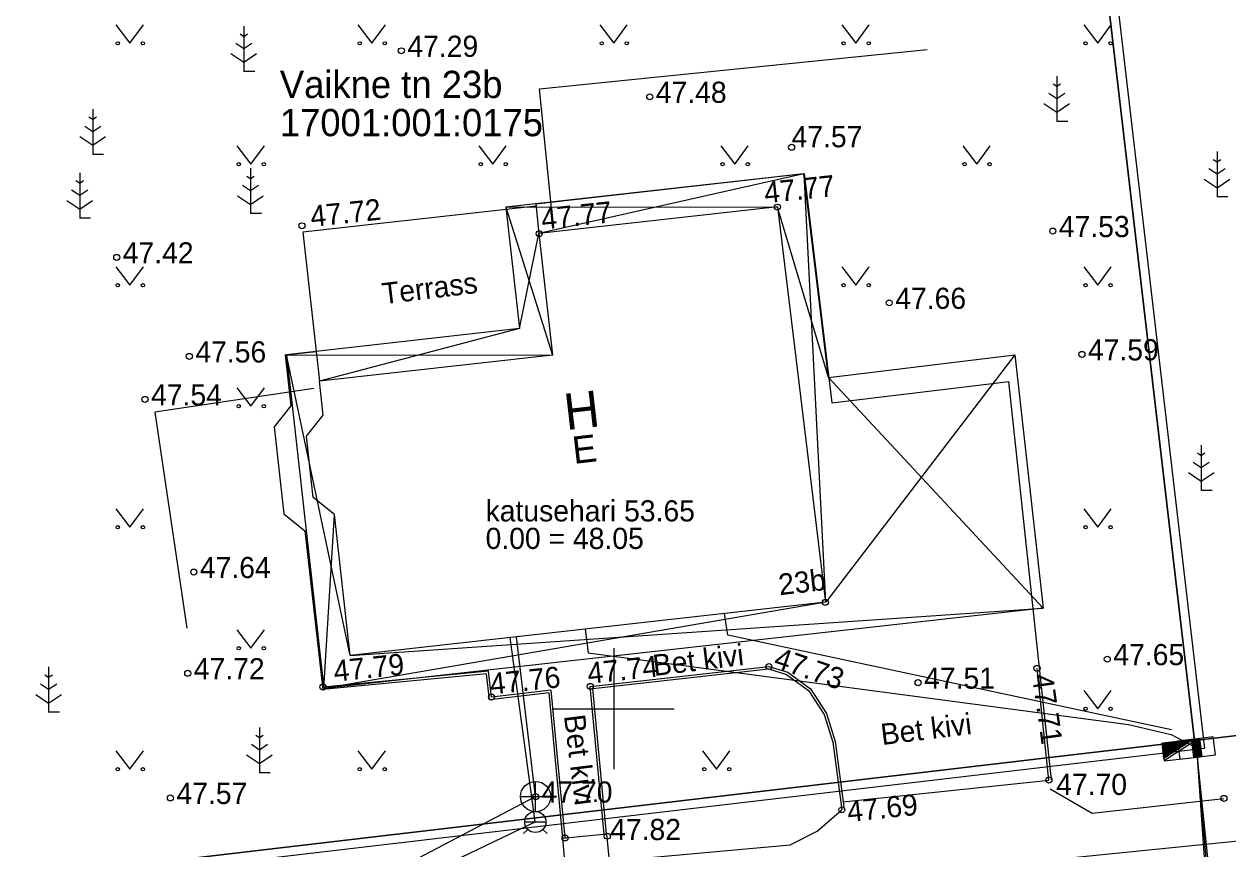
# Model space of a CAD drawing. Extents: x 642255 to 642362, y 6455888 to 6456032.
# Drawn here: x 642280.5 to 642320.31, y 6455945.37 to 6455972.64 of the extents above; entities that cross this region are included whole.
import ezdxf

# ---------------------------------------------------------------- set-up
doc = ezdxf.new("R2010")
doc.units = 0
for name, color, linetype in [('ABIJOONIS', 7, 'Continuous'), ('ELRAJATISMP', 7, 'Continuous'), ('HALJASTUS', 7, 'Continuous'), ('HOONE', 7, 'Continuous'), ('HOONEDET', 7, 'Continuous'), ('KKAEV', 7, 'Continuous'), ('KORGUS-EH2000', 7, 'Continuous'), ('KTRASS', 7, 'Continuous'), ('MOOTPIIR', 7, 'Continuous'), ('MPKAABEL', 7, 'Continuous'), ('PIIR', 7, 'Continuous'), ('PUU', 7, 'Continuous'), ('SITRASS', 7, 'Continuous'), ('SKTRASS', 7, 'Continuous'), ('TEE', 7, 'Continuous'), ('VKAEV', 7, 'Continuous'), ('VORK', 7, 'Continuous'), ('VTRASS', 7, 'Continuous')]:
    doc.layers.add(name, color=color, linetype=linetype)

msp = doc.modelspace()

# ---------------------------------------------------------------- linework, layer by layer
at = {"layer": 'ELRAJATISMP'}
for p, q in [((642318.134, 6455948.863), (642318.138, 6455948.868)), ((642318.136, 6455948.849), (642318.152, 6455948.869)), ((642318.137, 6455948.835), (642318.166, 6455948.871)), ((642318.139, 6455948.821), (642318.18, 6455948.873)), ((642318.141, 6455948.807), (642318.194, 6455948.874)), ((642318.142, 6455948.793), (642318.208, 6455948.876)), ((642318.144, 6455948.779), (642318.222, 6455948.878)), ((642318.146, 6455948.765), (642318.236, 6455948.879)), ((642318.147, 6455948.751), (642318.25, 6455948.881)), ((642318.149, 6455948.737), (642318.264, 6455948.883)), ((642318.151, 6455948.723), (642318.278, 6455948.884)), ((642318.152, 6455948.709), (642318.292, 6455948.886)), ((642318.154, 6455948.695), (642318.306, 6455948.888)), ((642318.155, 6455948.681), (642318.32, 6455948.889)), ((642318.157, 6455948.667), (642318.334, 6455948.891)), ((642318.159, 6455948.653), (642318.348, 6455948.892)), ((642318.16, 6455948.638), (642318.363, 6455948.894)), ((642318.162, 6455948.624), (642318.377, 6455948.896)), ((642318.164, 6455948.61), (642318.391, 6455948.897)), ((642318.165, 6455948.596), (642318.405, 6455948.899)), ((642318.167, 6455948.582), (642318.419, 6455948.901)), ((642318.169, 6455948.568), (642318.433, 6455948.902)), ((642318.17, 6455948.554), (642318.447, 6455948.904)), ((642318.172, 6455948.54), (642318.461, 6455948.906)), ((642318.173, 6455948.526), (642318.475, 6455948.907)), ((642318.175, 6455948.512), (642318.489, 6455948.909)), ((642318.177, 6455948.498), (642318.503, 6455948.911)), ((642318.178, 6455948.484), (642318.517, 6455948.912)), ((642318.18, 6455948.47), (642318.531, 6455948.914)), ((642318.182, 6455948.456), (642318.545, 6455948.915)), ((642318.183, 6455948.442), (642318.559, 6455948.917)), ((642318.185, 6455948.428), (642318.573, 6455948.919)), ((642318.187, 6455948.414), (642318.587, 6455948.92)), ((642318.188, 6455948.4), (642318.601, 6455948.922)), ((642318.19, 6455948.386), (642318.615, 6455948.924)), ((642318.192, 6455948.372), (642318.629, 6455948.925)), ((642318.194, 6455948.358), (642318.643, 6455948.927)), ((642318.22, 6455948.375), (642318.657, 6455948.929)), ((642318.246, 6455948.393), (642318.672, 6455948.93)), ((642318.273, 6455948.41), (642318.686, 6455948.932)), ((642318.299, 6455948.427), (642318.7, 6455948.933)), ((642318.326, 6455948.445), (642318.714, 6455948.935)), ((642318.352, 6455948.462), (642318.728, 6455948.937)), ((642318.379, 6455948.479), (642318.742, 6455948.938)), ((642318.405, 6455948.497), (642318.756, 6455948.94)), ((642318.432, 6455948.514), (642318.77, 6455948.942)), ((642318.458, 6455948.531), (642318.784, 6455948.943)), ((642318.484, 6455948.548), (642318.798, 6455948.945)), ((642318.511, 6455948.566), (642318.812, 6455948.947)), ((642318.537, 6455948.583), (642318.826, 6455948.948)), ((642318.564, 6455948.6), (642318.84, 6455948.95)), ((642318.59, 6455948.618), (642318.854, 6455948.952)), ((642318.617, 6455948.635), (642318.868, 6455948.953)), ((642319.824, 6455949.075), (642318.639, 6455948.927)), ((642318.639, 6455948.927), (642318.713, 6455948.334)), ((642318.643, 6455948.652), (642318.882, 6455948.955)), ((642318.669, 6455948.67), (642318.896, 6455948.956)), ((642318.696, 6455948.687), (642318.91, 6455948.958)), ((642318.722, 6455948.704), (642318.924, 6455948.96)), ((642318.749, 6455948.722), (642318.938, 6455948.961)), ((642318.775, 6455948.739), (642318.952, 6455948.963)), ((642318.802, 6455948.756), (642318.967, 6455948.965)), ((642318.828, 6455948.773), (642318.981, 6455948.966)), ((642318.855, 6455948.791), (642318.995, 6455948.968)), ((642318.881, 6455948.808), (642319.009, 6455948.97)), ((642318.907, 6455948.825), (642319.023, 6455948.971)), ((642318.934, 6455948.843), (642319.037, 6455948.973)), ((642318.96, 6455948.86), (642319.051, 6455948.975)), ((642318.987, 6455948.877), (642319.065, 6455948.976)), ((642319.013, 6455948.895), (642319.079, 6455948.978)), ((642319.04, 6455948.912), (642319.093, 6455948.979)), ((642319.066, 6455948.929), (642319.107, 6455948.981)), ((642319.092, 6455948.947), (642319.121, 6455948.983)), ((642319.097, 6455948.984), (642319.171, 6455948.392)), ((642319.368, 6455949.003), (642319.099, 6455948.969)), ((642319.37, 6455948.988), (642319.1, 6455948.954)), ((642319.372, 6455948.973), (642319.102, 6455948.939)), ((642319.373, 6455948.966), (642319.103, 6455948.933)), ((642319.374, 6455948.951), (642319.105, 6455948.918)), ((642319.376, 6455948.937), (642319.107, 6455948.903)), ((642319.378, 6455948.922), (642319.109, 6455948.888)), ((642319.38, 6455948.907), (642319.111, 6455948.873)), ((642319.382, 6455948.892), (642319.112, 6455948.858)), ((642319.384, 6455948.877), (642319.114, 6455948.843)), ((642319.386, 6455948.862), (642319.116, 6455948.828)), ((642319.387, 6455948.847), (642319.118, 6455948.813)), ((642319.119, 6455948.964), (642319.135, 6455948.984)), ((642319.389, 6455948.832), (642319.12, 6455948.799)), ((642319.391, 6455948.821), (642319.121, 6455948.787)), ((642319.393, 6455948.806), (642319.123, 6455948.772)), ((642319.395, 6455948.791), (642319.125, 6455948.757)), ((642319.396, 6455948.776), (642319.127, 6455948.742)), ((642319.398, 6455948.764), (642319.128, 6455948.73)), ((642319.4, 6455948.749), (642319.13, 6455948.715)), ((642319.402, 6455948.734), (642319.132, 6455948.701)), ((642319.403, 6455948.719), (642319.134, 6455948.686)), ((642319.145, 6455948.981), (642319.149, 6455948.986)), ((642319.153, 6455948.987), (642319.32, 6455949.006)), ((642319.366, 6455949.018), (642319.44, 6455948.425)), ((642319.898, 6455948.483), (642319.824, 6455949.075)), ((642318.193, 6455948.358), (642318.203, 6455948.275)), ((642318.713, 6455948.334), (642319.898, 6455948.483)), ((642319.405, 6455948.708), (642319.136, 6455948.674)), ((642319.407, 6455948.693), (642319.137, 6455948.659)), ((642319.409, 6455948.678), (642319.139, 6455948.644)), ((642319.411, 6455948.663), (642319.141, 6455948.629)), ((642319.412, 6455948.651), (642319.143, 6455948.618)), ((642319.414, 6455948.636), (642319.144, 6455948.603)), ((642319.416, 6455948.621), (642319.146, 6455948.588)), ((642319.418, 6455948.607), (642319.148, 6455948.573)), ((642319.419, 6455948.595), (642319.15, 6455948.561)), ((642319.421, 6455948.58), (642319.152, 6455948.546)), ((642319.423, 6455948.565), (642319.153, 6455948.531)), ((642319.425, 6455948.55), (642319.155, 6455948.516)), ((642319.426, 6455948.538), (642319.157, 6455948.505)), ((642319.428, 6455948.523), (642319.159, 6455948.49)), ((642319.43, 6455948.509), (642319.16, 6455948.475)), ((642319.432, 6455948.494), (642319.162, 6455948.46)), ((642319.433, 6455948.482), (642319.164, 6455948.448)), ((642319.435, 6455948.467), (642319.166, 6455948.433)), ((642319.437, 6455948.452), (642319.168, 6455948.418)), ((642319.439, 6455948.437), (642319.169, 6455948.404))]:
    msp.add_line(p, q, dxfattribs=at)
for points in [[(642318.193, 6455948.358), (642318.134, 6455948.867), (642319.153, 6455948.987)], [(642319.32, 6455949.006), (642318.203, 6455948.275), (642319.389, 6455948.413)]]:
    msp.add_lwpolyline(points, close=True, dxfattribs=at)
at = {"layer": 'HALJASTUS'}
for p, q in [((642283.537, 6455972.607), (642284, 6455972)), ((642284, 6455972), (642284.446, 6455972.607)), ((642291.537, 6455972.607), (642292, 6455972)), ((642292, 6455972), (642292.446, 6455972.607)), ((642299.537, 6455972.607), (642300, 6455972)), ((642300, 6455972), (642300.446, 6455972.607)), ((642307.537, 6455972.607), (642308, 6455972)), ((642308, 6455972), (642308.446, 6455972.607)), ((642315.537, 6455972.607), (642316, 6455972)), ((642316, 6455972), (642316.446, 6455972.607)), ((642287.537, 6455968.607), (642288, 6455968)), ((642288, 6455968), (642288.446, 6455968.607)), ((642295.537, 6455968.607), (642296, 6455968)), ((642296, 6455968), (642296.446, 6455968.607)), ((642303.537, 6455968.607), (642304, 6455968)), ((642304, 6455968), (642304.446, 6455968.607)), ((642311.537, 6455968.607), (642312, 6455968)), ((642312, 6455968), (642312.446, 6455968.607)), ((642283.537, 6455964.607), (642284, 6455964)), ((642284, 6455964), (642284.446, 6455964.607)), ((642307.537, 6455964.607), (642308, 6455964)), ((642308, 6455964), (642308.446, 6455964.607)), ((642315.537, 6455964.607), (642316, 6455964)), ((642316, 6455964), (642316.446, 6455964.607)), ((642287.537, 6455960.607), (642288, 6455960)), ((642288, 6455960), (642288.446, 6455960.607)), ((642283.537, 6455956.607), (642284, 6455956)), ((642284, 6455956), (642284.446, 6455956.607)), ((642315.537, 6455956.607), (642316, 6455956)), ((642316, 6455956), (642316.446, 6455956.607)), ((642287.537, 6455952.607), (642288, 6455952)), ((642288, 6455952), (642288.446, 6455952.607)), ((642315.537, 6455950.607), (642316, 6455950)), ((642316, 6455950), (642316.446, 6455950.607)), ((642283.537, 6455948.607), (642284, 6455948)), ((642284, 6455948), (642284.446, 6455948.607)), ((642291.537, 6455948.607), (642292, 6455948)), ((642292, 6455948), (642292.446, 6455948.607)), ((642302.928, 6455948.607), (642303.391, 6455948)), ((642303.391, 6455948), (642303.837, 6455948.607))]:
    msp.add_line(p, q, dxfattribs=at)
for centre in [(642283.599, 6455972), (642284.428, 6455972), (642291.599, 6455972), (642292.428, 6455972), (642299.599, 6455972), (642300.428, 6455972), (642307.599, 6455972), (642308.428, 6455972), (642315.599, 6455972), (642316.428, 6455972), (642287.599, 6455968), (642288.428, 6455968), (642295.599, 6455968), (642296.428, 6455968), (642303.599, 6455968), (642304.428, 6455968), (642311.599, 6455968), (642312.428, 6455968), (642283.599, 6455964), (642284.428, 6455964), (642307.599, 6455964), (642308.428, 6455964), (642315.599, 6455964), (642316.428, 6455964), (642287.599, 6455960), (642288.428, 6455960), (642283.599, 6455956), (642284.428, 6455956), (642315.599, 6455956), (642316.428, 6455956), (642287.599, 6455952), (642288.428, 6455952), (642315.599, 6455950), (642316.428, 6455950), (642283.599, 6455948), (642284.428, 6455948), (642291.599, 6455948), (642292.428, 6455948), (642302.99, 6455948), (642303.819, 6455948)]:
    msp.add_circle(centre, 0.055, dxfattribs=at)
at = {"layer": 'HOONE'}
for p, q in [((642297.43, 6455966.619), (642289.719, 6455965.753)), ((642289.719, 6455965.753), (642290.269, 6455960.829)), ((642297.971, 6455961.695), (642290.269, 6455960.829)), ((642307.007, 6455953.522), (642291.287, 6455951.766))]:
    msp.add_line(p, q, dxfattribs=at)
for points in [[(642307.007, 6455953.522), (642305.419, 6455966.596), (642297.522, 6455965.714), (642297.971, 6455961.695)], [(642289.135, 6455961.698), (642289.323, 6455960.021), (642288.765, 6455959.322), (642289.088, 6455956.447), (642289.788, 6455955.888), (642290.378, 6455950.639)]]:
    msp.add_lwpolyline(points, dxfattribs=at)
at = {"layer": 'HOONEDET'}
for p, q in [((642306.283, 6455967.689), (642297.522, 6455965.714)), ((642306.283, 6455967.689), (642306.997, 6455953.521)), ((642296.428, 6455966.588), (642305.419, 6455966.596)), ((642296.428, 6455966.588), (642297.971, 6455961.695)), ((642307.101, 6455960.957), (642305.41, 6455966.585)), ((642296.877, 6455962.568), (642297.522, 6455965.714)), ((642296.877, 6455962.568), (642289.174, 6455961.702)), ((642296.877, 6455962.568), (642290.269, 6455960.829)), ((642289.174, 6455961.702), (642290.413, 6455950.672)), ((642289.174, 6455961.702), (642297.971, 6455961.695)), ((642291.287, 6455951.766), (642289.174, 6455961.702)), ((642313.258, 6455961.705), (642307.007, 6455953.522)), ((642307.101, 6455960.957), (642313.258, 6455961.705)), ((642313.258, 6455961.705), (642314.199, 6455953.329)), ((642314.199, 6455953.329), (642307.101, 6455960.957)), ((642314.199, 6455953.329), (642290.413, 6455950.672)), ((642291.287, 6455951.766), (642314.199, 6455953.329))]:
    msp.add_line(p, q, dxfattribs=at)
for points in [[(642307.101, 6455960.957), (642306.283, 6455967.689), (642296.428, 6455966.588), (642296.877, 6455962.568)], [(642307.007, 6455953.522), (642290.413, 6455950.672), (642290.764, 6455956.426)]]:
    msp.add_lwpolyline(points, dxfattribs=at)
at = {"layer": 'KKAEV'}
for p, q in [((642297.414, 6455946.598), (642297.414, 6455947.598)), ((642296.914, 6455947.098), (642297.914, 6455947.098))]:
    msp.add_line(p, q, dxfattribs=at)
msp.add_circle((642297.414, 6455947.098), 0.5, dxfattribs=at)
at = {"layer": 'KORGUS-EH2000'}
for centre in [(642292.975, 6455971.753), (642301.188, 6455970.232), (642305.878, 6455968.564), (642305.41, 6455966.585), (642289.687, 6455965.968), (642314.516, 6455965.794), (642297.533, 6455965.705), (642283.563, 6455964.924), (642309.107, 6455963.421), (642285.965, 6455961.649), (642315.478, 6455961.717), (642284.499, 6455960.228), (642286.113, 6455954.521), (642306.997, 6455953.521), (642316.318, 6455951.641), (642285.912, 6455951.174), (642305.127, 6455951.397), (642313.994, 6455951.334), (642290.385, 6455950.72), (642299.223, 6455950.74), (642310.061, 6455950.864), (642295.955, 6455950.388), (642314.389, 6455947.645), (642285.339, 6455947.053), (642297.414, 6455947.098), (642320.174, 6455947.036), (642307.541, 6455946.66), (642298.39, 6455945.732), (642299.784, 6455945.788)]:
    msp.add_circle(centre, 0.1, dxfattribs=at)
at = {"layer": 'KTRASS'}
msp.add_line((642289.061, 6455942.463), (642324.495, 6455946.024), dxfattribs=at)
msp.add_lwpolyline([(642288.521, 6455942.423), (642297.414, 6455947.098), (642296.781, 6455952.38)], dxfattribs=at)
at = {"layer": 'MOOTPIIR'}
msp.add_lwpolyline([(642268.659, 6455975.794), (642316.126, 6455977.852), (642319.533, 6455948.687), (642275.886, 6455943.561)], close=True, dxfattribs=at)
at = {"layer": 'MPKAABEL'}
for points in [[(642299.055, 6455952.634), (642299.15, 6455951.851), (642317.019, 6455949.485), (642318.427, 6455949.147), (642319.269, 6455948.705)], [(642319.269, 6455948.705), (642319.682, 6455942.7), (642319.533, 6455942.089), (642316.113, 6455941.289), (642310.427, 6455940.407), (642309.668, 6455940.331), (642308.01, 6455940.26), (642299.37, 6455939.539), (642295.696, 6455938.945), (642286.807, 6455938.035), (642283.723, 6455937.89), (642277.273, 6455936.997), (642276.209, 6455936.763)], [(642319.269, 6455948.705), (642319.78, 6455942.718), (642319.59, 6455941.993), (642316.138, 6455941.099), (642310.486, 6455940.22), (642310.281, 6455939.595)], [(642327.458, 6455942.632), (642326.583, 6455942.505), (642321.036, 6455941.893), (642320.249, 6455942.117), (642319.885, 6455942.727), (642319.269, 6455948.705)]]:
    msp.add_lwpolyline(points, dxfattribs=at)
at = {"layer": 'PIIR'}
for points in [[(642361.78, 6455956.33), (642362.18, 6455954), (642319.2, 6455948.95), (642315.86, 6455977.54), (642358.17, 6455982.48), (642360.72, 6455964.38)], [(642315.86, 6455977.54), (642319.2, 6455948.95), (642276.12, 6455943.89), (642269.03, 6455975.51)]]:
    msp.add_lwpolyline(points, close=True, dxfattribs=at)
msp.add_lwpolyline([(642358.186, 6455945.49), (642350.68, 6455944.61), (642351.17, 6455939.94), (642310.01, 6455935.52), (642309.56, 6455939.76), (642276.97, 6455935.93), (642276.12, 6455943.89), (642319.2, 6455948.95), (642358.186, 6455953.531)], dxfattribs=at)
at = {"layer": 'PUU'}
for p, q in [((642287.766, 6455972.22), (642287.642, 6455972.303)), ((642287.766, 6455972.57), (642287.766, 6455971.07)), ((642287.891, 6455972.303), (642287.766, 6455972.22)), ((642287.766, 6455971.82), (642287.5, 6455971.998)), ((642288.033, 6455971.998), (642287.766, 6455971.82)), ((642287.342, 6455971.659), (642287.766, 6455971.377)), ((642287.766, 6455971.377), (642288.19, 6455971.659)), ((642288.126, 6455971.07), (642287.766, 6455971.07)), ((642314.649, 6455970.568), (642314.525, 6455970.651)), ((642314.649, 6455970.918), (642314.649, 6455969.418)), ((642314.774, 6455970.651), (642314.649, 6455970.568)), ((642314.649, 6455970.168), (642314.383, 6455970.346)), ((642314.916, 6455970.346), (642314.649, 6455970.168)), ((642282.771, 6455969.827), (642282.771, 6455968.327)), ((642314.225, 6455970.007), (642314.649, 6455969.724)), ((642314.649, 6455969.724), (642315.073, 6455970.007)), ((642282.771, 6455969.477), (642282.647, 6455969.56)), ((642282.896, 6455969.56), (642282.771, 6455969.477)), ((642282.771, 6455969.077), (642282.505, 6455969.255)), ((642283.038, 6455969.255), (642282.771, 6455969.077)), ((642315.009, 6455969.418), (642314.649, 6455969.418)), ((642282.347, 6455968.917), (642282.771, 6455968.634)), ((642282.771, 6455968.634), (642283.196, 6455968.917)), ((642283.131, 6455968.327), (642282.771, 6455968.327)), ((642319.947, 6455968.421), (642319.947, 6455966.921)), ((642287.986, 6455967.87), (642287.986, 6455966.37)), ((642319.947, 6455967.671), (642319.68, 6455967.849)), ((642319.947, 6455968.071), (642319.822, 6455968.154)), ((642320.071, 6455968.154), (642319.947, 6455968.071)), ((642320.213, 6455967.849), (642319.947, 6455967.671)), ((642282.339, 6455967.367), (642282.215, 6455967.45)), ((642282.339, 6455967.717), (642282.339, 6455966.217)), ((642282.464, 6455967.45), (642282.339, 6455967.367)), ((642287.986, 6455967.52), (642287.861, 6455967.603)), ((642288.11, 6455967.603), (642287.986, 6455967.52)), ((642319.522, 6455967.51), (642319.947, 6455967.228)), ((642319.947, 6455967.228), (642320.371, 6455967.51)), ((642282.339, 6455966.967), (642282.073, 6455967.145)), ((642282.606, 6455967.145), (642282.339, 6455966.967)), ((642287.986, 6455967.12), (642287.719, 6455967.298)), ((642288.252, 6455967.298), (642287.986, 6455967.12)), ((642281.915, 6455966.806), (642282.339, 6455966.523)), ((642282.339, 6455966.523), (642282.763, 6455966.806)), ((642287.561, 6455966.959), (642287.986, 6455966.677)), ((642287.986, 6455966.677), (642288.41, 6455966.959)), ((642320.307, 6455966.921), (642319.947, 6455966.921)), ((642288.346, 6455966.37), (642287.986, 6455966.37)), ((642282.699, 6455966.217), (642282.339, 6455966.217)), ((642319.424, 6455958.718), (642319.424, 6455957.218)), ((642319.424, 6455958.368), (642319.299, 6455958.451)), ((642319.548, 6455958.451), (642319.424, 6455958.368)), ((642319.424, 6455957.968), (642319.157, 6455958.146)), ((642319.69, 6455958.146), (642319.424, 6455957.968)), ((642319, 6455957.808), (642319.424, 6455957.525)), ((642319.424, 6455957.525), (642319.848, 6455957.808)), ((642319.784, 6455957.218), (642319.424, 6455957.218)), ((642281.311, 6455951.034), (642281.187, 6455951.117)), ((642281.311, 6455951.384), (642281.311, 6455949.884)), ((642281.436, 6455951.117), (642281.311, 6455951.034)), ((642281.311, 6455950.634), (642281.045, 6455950.812)), ((642281.578, 6455950.812), (642281.311, 6455950.634)), ((642280.887, 6455950.473), (642281.311, 6455950.19)), ((642281.311, 6455950.19), (642281.735, 6455950.473)), ((642281.671, 6455949.884), (642281.311, 6455949.884)), ((642288.283, 6455949.037), (642288.159, 6455949.12)), ((642288.283, 6455949.387), (642288.283, 6455947.887)), ((642288.407, 6455949.12), (642288.283, 6455949.037)), ((642288.283, 6455948.637), (642288.016, 6455948.815)), ((642288.55, 6455948.815), (642288.283, 6455948.637)), ((642287.859, 6455948.477), (642288.283, 6455948.194)), ((642288.283, 6455948.194), (642288.707, 6455948.477)), ((642288.643, 6455947.887), (642288.283, 6455947.887))]:
    msp.add_line(p, q, dxfattribs=at)
at = {"layer": 'SITRASS'}
msp.add_lwpolyline([(642318.437, 6455949.304), (642303.77, 6455952.437), (642303.665, 6455953.149)], dxfattribs=at)
at = {"layer": 'SKTRASS'}
for points in [[(642297.986, 6455966.108), (642297.541, 6455970.493), (642310.357, 6455971.793)], [(642290.083, 6455960.591), (642284.821, 6455959.809), (642285.881, 6455952.669)]]:
    msp.add_lwpolyline(points, dxfattribs=at)
at = {"layer": 'TEE'}
for p, q in [((642297.421, 6455966.699), (642297.522, 6455965.714)), ((642289.135, 6455961.698), (642290.158, 6455961.813)), ((642307.213, 6455960.119), (642313.059, 6455960.821)), ((642314.469, 6455947.654), (642313.059, 6455960.821)), ((642314.389, 6455947.645), (642313.994, 6455951.334)), ((642307.583, 6455946.929), (642314.389, 6455947.645)), ((642298.31, 6455945.725), (642299.759, 6455945.867))]:
    msp.add_line(p, q, dxfattribs=at)
for points in [[(642297.421, 6455966.699), (642306.292, 6455967.701), (642307.213, 6455960.119)], [(642291.287, 6455951.766), (642290.764, 6455956.426), (642290.064, 6455956.986), (642289.836, 6455959.013), (642290.394, 6455959.712), (642290.269, 6455960.829)], [(642298.39, 6455945.732), (642297.933, 6455950.62), (642295.955, 6455950.388), (642295.856, 6455951.24), (642290.385, 6455950.72), (642290.257, 6455952.063)], [(642298.31, 6455945.725), (642297.861, 6455950.531), (642295.885, 6455950.299), (642295.786, 6455951.153), (642290.378, 6455950.639)], [(642299.679, 6455945.86), (642299.223, 6455950.74), (642305.127, 6455951.397), (642305.75, 6455951.211), (642306.5, 6455950.659), (642307.03, 6455949.846), (642307.323, 6455948.917), (642307.583, 6455946.929), (642307.617, 6455946.67)], [(642299.759, 6455945.867), (642299.31, 6455950.669), (642305.12, 6455951.316), (642305.714, 6455951.138), (642306.441, 6455950.603), (642306.957, 6455949.811), (642307.245, 6455948.9), (642307.537, 6455946.66)], [(642314.428, 6455947.352), (642315.816, 6455946.554), (642320.174, 6455947.036)], [(642280.618, 6455942.502), (642292.091, 6455944.26), (642298.394, 6455944.83), (642298.31, 6455945.725), (642299.759, 6455945.867), (642299.843, 6455944.962), (642305.834, 6455945.504), (642306.725, 6455945.953), (642307.541, 6455946.66)]]:
    msp.add_lwpolyline(points, dxfattribs=at)
at = {"layer": 'VKAEV'}
for p, q in [((642297.158, 6455946.012), (642297.018, 6455945.872)), ((642297.055, 6455946.259), (642297.755, 6455946.259)), ((642297.652, 6455946.012), (642297.792, 6455945.872))]:
    msp.add_line(p, q, dxfattribs=at)
msp.add_circle((642297.405, 6455946.259), 0.35, dxfattribs=at)
at = {"layer": 'VORK'}
for p, q in [((642300, 6455952), (642300, 6455948)), ((642298, 6455950), (642302, 6455950))]:
    msp.add_line(p, q, dxfattribs=at)
at = {"layer": 'VTRASS'}
msp.add_lwpolyline([(642289.26, 6455942.033), (642289.227, 6455942.336), (642297.405, 6455946.259), (642296.576, 6455952.357)], dxfattribs=at)

# ---------------------------------------------------------------- texts
at = {"layer": 'ABIJOONIS'}
for s, p in [('katusehari 53.65', (642295.761, 6455956.194)), ('0.00 = 48.05', (642295.761, 6455955.284))]:
    msp.add_text(s, height=0.7, dxfattribs=at).set_placement(p)
at = {"layer": 'HOONE'}
for s, height, rotation, p in [('Terrass', 0.7, 6.8994, (642292.378, 6455963.372)), ('H', 1.2, 6.5814, (642298.43, 6455959.21)), ('E', 0.9, 6.5814, (642298.682, 6455958.094)), ('23b', 0.7, 6.5814, (642305.487, 6455953.754))]:
    msp.add_text(s, height=height, rotation=rotation, dxfattribs=at).set_placement(p)
at = {"layer": 'KORGUS-EH2000'}
for s, p in [('47.29', (642293.175, 6455971.553)), ('47.48', (642301.388, 6455970.032)), ('47.57', (642305.878, 6455968.564)), ('47.53', (642314.716, 6455965.594)), ('47.42', (642283.763, 6455964.724)), ('47.66', (642309.307, 6455963.221)), ('47.56', (642286.165, 6455961.449)), ('47.59', (642315.678, 6455961.517)), ('47.54', (642284.699, 6455960.028)), ('47.64', (642286.313, 6455954.321)), ('47.65', (642316.518, 6455951.441)), ('47.72', (642286.112, 6455950.974)), ('47.51', (642310.261, 6455950.664)), ('47.57', (642285.539, 6455946.853)), ('47.70', (642297.614, 6455946.898)), ('47.70', (642314.628, 6455947.152)), ('47.82', (642299.879, 6455945.66))]:
    msp.add_text(s, height=0.7, dxfattribs=at).set_placement(p)
for s, rotation, p in [('47.77', 6, (642305.006, 6455966.71)), ('47.72', 6, (642290.003, 6455965.929)), ('47.77', 6, (642297.635, 6455965.841)), ('47.73', 340.8595, (642305.245, 6455951.387)), ('47.79', 6, (642290.771, 6455950.894)), ('47.74', 6, (642299.164, 6455950.824)), ('47.76', 6, (642295.936, 6455950.469)), ('47.71', 278.0222, (642313.824, 6455951.108)), ('47.69', 6, (642307.752, 6455946.253))]:
    msp.add_text(s, height=0.7, rotation=rotation, dxfattribs=at).set_placement(p)
at = {"layer": 'PIIR'}
for s, p in [('Vaikne tn 23b', (642288.958, 6455970.192)), ('17001:001:0175', (642288.958, 6455968.93))]:
    msp.add_text(s, height=0.9, dxfattribs=at).set_placement(p)
at = {"layer": 'TEE'}
for rotation, p in [(7.0235, (642301.336, 6455951.082)), (277.0235, (642298.35, 6455949.769)), (7.0235, (642308.871, 6455948.8))]:
    msp.add_text('Bet kivi', height=0.7, rotation=rotation, dxfattribs=at).set_placement(p)

doc.saveas('drawing.dxf')
